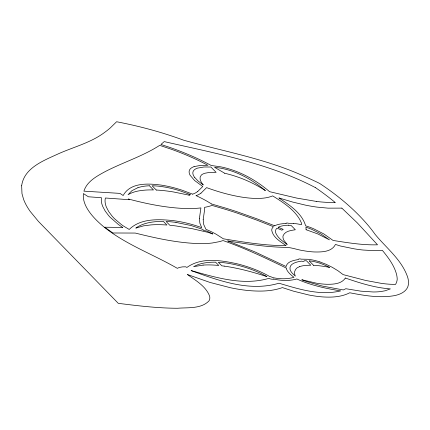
<?xml version="1.0" encoding="UTF-8"?>
<svg xmlns="http://www.w3.org/2000/svg" width="430" height="430" viewBox="0 0 430 430"><rect width="100%" height="100%" fill="white"/><g stroke="black" fill="none" stroke-linecap="round" stroke-linejoin="round"><path stroke-width="0.64" d="M197.778 191.452L202.767 186.486L194.639 180.541L190.162 175.349A43.253 13.507 17.8 0 1 194.086 166.62M200.993 193.151L206.615 187.625C217.897 191.748 229.496 195.086 241.359 197.042A55.792 17.426 17.8 0 0 253.979 198.38C260.268 198.569 266.793 198.38 272.674 195.892C282.838 202.245 293.663 209.039 299.855 219.649C300.516 221.509 303.741 226.072 299.785 224.347A22.57 7.047 17.8 0 0 293.443 223.439M299.355 266.745C295.324 267.788 293.206 272.475 295.329 276.119L292.379 273.313A35.959 11.234 17.8 0 1 290.094 269.621C288.686 263.445 297.044 261.822 301.484 261.144A2.956 0.924 17.8 0 0 304.15 260.817A25.467 7.955 17.8 0 1 306.407 260.731L310.777 265.213L306.246 265.353A44.543 13.91 17.8 0 0 299.355 266.745M137.917 187.663L131.87 190.716L128.032 194.715C133.241 191.543 139.433 190.554 145.421 190.092A75.787 23.671 17.8 0 1 153.483 189.936L149.463 185.808M194.07 166.614L200.745 165.362L207.932 165.297L205.142 163.835A98.115 30.643 17.8 0 0 171.226 149.21L159.686 145.356C142.652 156.326 123.023 162.336 105.119 171.64C96.82 176.144 86.838 181.487 83.915 191.162L119.959 193.387L123.157 195.521C130.317 182.234 148.339 183.433 161.143 185.099A43.559 13.604 17.8 0 1 182.454 190.323L192.581 194.14M203.094 265.09L193.613 266.675C200.256 262.913 208.093 262.106 215.591 262.182L218.795 265.466A66.983 20.919 17.8 0 0 203.094 265.09M335.169 202.444L327.956 202.401A77.981 24.354 17.8 0 1 316.754 201.493M293.437 223.433L288.922 223.353A2.956 0.924 17.8 0 0 286.014 223.493M316.754 201.493L296.705 198.079L269.551 191.662C258.946 182.589 246.852 175.134 233.683 170.441A30.062 9.39 17.8 0 0 220.687 166.829L211.318 165.518L205.244 162.346A102.082 31.884 17.8 0 0 169.183 147.2L160.927 144.464L164.233 141.604C215.521 153.413 268.315 162.954 315.394 187.604M273.48 279.065C281.177 280.747 289.223 281.129 296.888 278.984A36.523 11.406 17.8 0 0 302.854 281.505C315.023 286.208 327.864 288.804 340.705 290.9C320.022 295.915 298.726 289.089 278.962 283.209C249.443 292.018 218.752 280.661 191.097 270.577C215.994 277.538 243.138 285.955 268.857 278.366A3.504 1.097 17.8 0 0 273.48 279.065M211.625 204.008L226.083 208.238A155.993 48.724 17.8 0 1 237.226 211.813L257.065 218.881L274.732 225.841M319.909 261.934L326.107 264.3L332.256 267.299L337.98 270.766L343.135 274.62L365.634 280.446L381.534 283.397A59.759 18.662 17.8 0 0 390.117 284.252L395.519 284.413A116.503 36.389 17.8 0 0 397.207 279.237A183.572 57.335 17.8 0 0 396.567 274.453C394.186 265.283 388.263 257.581 382.377 250.368L373.509 250.62L363.259 250.04A65.269 20.387 17.8 0 1 354.341 248.857L340.377 245.998L335.459 244.439C331.654 252.136 321.484 252.12 314.072 251.953A42 13.12 17.8 0 1 303.193 250.647C297.254 249.814 291.674 247.4 285.821 247.363C266.277 247.062 246.901 244.036 227.647 240.897L254.845 251.867L286.111 266.509C287.262 261.225 294.158 260.36 298.554 259.494A2.956 0.924 17.8 0 1 301.285 259.161L308.256 259.301A20.796 6.493 17.8 0 1 319.915 261.929M278.264 227.293L283.246 229.378L281.86 230.179L277.022 228.153A39.297 12.276 17.8 0 0 275.496 231.372A39.866 12.454 17.8 0 0 275.899 233.334C278.167 238.279 282.935 241.434 287.208 244.503L283.988 240.424A44.365 13.857 17.8 0 1 283.08 235.801C284.902 231.028 290.965 230.458 295.329 229.76L291.185 225.508A2.951 0.919 17.8 0 1 288.552 225.169M286.192 268.024C265.52 258.032 244.756 248.099 223.036 240.564L219.703 241.601L212.108 243.02A91.171 28.477 17.8 0 1 198.466 243.584C177.047 242.875 155.999 238.215 135.273 233.06L112.859 232.99L104.743 227.217L122.749 227.443A48.499 15.147 17.8 0 1 118.336 224.444L110.134 217.263A95.524 29.837 17.8 0 1 108.516 215.468L105.189 211.055L102.781 206.55A121.701 38.012 17.8 0 1 101.458 197.719L88.36 196.773L83.415 193.559C82.463 201.315 86.607 208.582 91.273 214.436A137.605 42.978 17.8 0 0 103.383 226.492C125.522 244.482 152.833 254.146 177.321 268.331L179.353 267.433L182.546 266.869L185.706 266.81L186.916 267.438C201.38 257.059 220.665 260.247 236.989 263.773C248.309 266.568 259.36 270.663 269.519 276.42A3.504 1.097 17.8 0 1 272.566 277.554C279.618 279.145 286.971 279.296 293.969 277.329L290.804 274.722A40.775 12.739 17.8 0 1 286.176 268.019M313.518 265.299L309.192 260.859A17.764 5.547 17.8 0 1 312.787 261.354A16.593 5.181 17.8 0 1 319.442 263.074L322.161 264.052A25.429 7.944 17.8 0 1 329.557 267.471L329.1 267.283A56.239 17.566 17.8 0 0 313.486 265.272M156.246 190.038L152.107 185.792A44.182 13.798 17.8 0 1 160.976 186.464L164.126 186.942A39.318 12.282 17.8 0 1 180.304 190.915L190.587 194.682L188.953 195.01L189.318 195.204L173.645 191.995A76.024 23.747 17.8 0 0 156.235 190.033M194.623 177.353L198.015 180.949L203.282 184.948C201.127 182.411 198.327 178.047 201.326 175.096A36.7 11.465 17.8 0 1 205.029 173.225L208.749 172.537L216.113 172.355L210.91 167.012L203.976 166.99L197.574 168.103A39.42 12.314 17.8 0 0 194.58 177.343M278.205 227.271A44.543 13.91 17.8 0 1 288.589 225.196M200.955 193.134A75.169 23.478 17.8 0 1 196.101 195.672M196.08 195.639A57.921 18.092 17.8 0 1 211.581 204.008M274.673 225.814A48.552 15.163 17.8 0 1 286.052 223.519M138.003 187.7A61.85 19.318 17.8 0 1 149.398 185.771M197.719 191.431A72.648 22.693 17.8 0 1 192.651 194.172M315.443 187.604A242.332 75.685 17.8 0 1 335.126 202.439M306.101 229.727L317.743 233.909L329.455 239.865L321.145 234.081L312.164 229.523A21.769 6.799 17.8 0 0 305.913 227.207L306.101 229.727M203.18 219.644L203.755 224.637L205.938 229.314A39.716 12.405 17.8 0 1 216.392 234.371L223.353 238.806C244.106 242.208 264.998 245.68 286.084 245.664C280.591 241.612 273.045 237.613 271.728 230.292A43.134 13.47 17.8 0 1 273.485 226.696L256.21 219.886L236.898 212.995A151.193 47.225 17.8 0 0 226.072 209.517L211.995 205.4A99.577 31.1 17.8 0 1 204.546 207.357L204.605 209.716L203.18 219.644M199.412 218.494L199.875 223.208L201.713 227.653C192.35 224.202 182.594 221.805 172.693 220.552C158.068 219.123 140.497 218.343 129.21 229.453L123.286 225.911A47.907 14.964 17.8 0 1 121.33 224.53L114.676 218.849A88.935 27.778 17.8 0 1 112.031 216.01L108.682 211.533L106.317 206.954A118.175 36.91 17.8 0 1 105.393 197.999L129.468 199.735L128.36 198.993C146.055 203.702 164.12 207.405 182.438 208.394A97.803 30.546 17.8 0 0 200.912 207.905L199.412 218.494M21.661 185.749L21.984 193.699L23.58 199.326A209.657 65.484 17.8 0 0 30.229 211.452L38.404 221.385L118.266 303.327C137.949 305.821 157.708 308.197 177.574 308.256C187.937 307.375 201.095 309.084 208.953 300.93A58.286 18.205 17.8 0 0 209.625 296.168C205.841 286.133 195.661 280.478 187.389 274.507L210.001 282.435L230.673 287.788A70.515 22.021 17.8 0 0 249.163 290.61C260.279 291.529 271.792 291.416 282.402 287.589L293.427 291.158L308.686 294.958A52.121 16.281 17.8 0 0 322.306 296.888C331.573 297.533 341.35 297.103 349.767 292.771C364.339 295.587 379.432 298.216 394.245 295.673C400.217 294.545 407.323 291.427 408.382 284.703A150.333 46.956 17.8 0 0 407.753 277.5C401.942 259.838 386.355 248.153 375.046 234.269A337.969 105.56 17.8 0 0 367.585 224.718C353.804 208.631 337.281 195.075 319.64 183.433A126.721 39.581 17.8 0 0 304.553 176.429C266.019 158.783 224.105 151.527 183.562 140.169C161.798 132.139 139.379 126.135 116.6 121.744L110.381 127.839A494.425 154.424 17.8 0 1 104.898 132.203C90.95 142.776 73.578 146.936 57.84 154.048C43.586 160.637 24.032 167.904 21.661 185.749M345.376 278.038C341.356 284.16 333.019 284.359 326.44 284.273A39.968 12.481 17.8 0 1 316.534 283.209L301.838 279.747A32.976 10.298 17.8 0 0 306.44 281.521L322.366 286.074L343.333 289.944L345.817 288.718L360.813 291.158L373.245 291.975A61.592 19.237 17.8 0 0 380.873 291.545L385.156 290.771L390.37 288.89C374.895 287.788 359.958 283.074 345.376 278.038M137.068 227.233L135.815 228.115L143.507 225.868L151.005 224.895A84.001 26.235 17.8 0 1 166.904 225.019L163.389 221.412C154.381 221.38 144.867 222.342 137.068 227.233M224.697 173.247L227.416 173.924A38.985 12.174 17.8 0 1 235.645 176.322C246.116 179.778 256.146 184.583 265.38 190.614C255.716 182.524 244.831 175.736 232.936 171.484A26.547 8.294 17.8 0 0 219.837 168.017L214.554 167.291L224.697 173.247M341.829 208.115L328.058 208.152L317.082 207.12A67.295 21.016 17.8 0 1 305.348 205.105L292.674 202.057L278.877 197.918C289.433 205.051 301.871 212.882 305.649 225.852A25.531 7.976 17.8 0 1 313.567 228.738L323.94 234.001L333.078 240.451C347.784 242.74 362.592 245.25 377.529 244.804L357.228 222.81L341.829 208.115M224.175 266.111L221.778 265.799L218.343 262.273A49.176 15.362 17.8 0 1 226.003 262.993C240.311 265.052 254.329 269.567 266.955 276.635C252.99 272.061 238.741 268.18 224.175 266.111M176.015 222.407L174.317 222.181A56.841 17.754 17.8 0 0 166.13 221.493L169.802 225.261A86.478 27.009 17.8 0 1 176.112 225.97L192.28 228.706L207.728 232.286A37.442 11.696 17.8 0 1 212.807 234.001A35.54 11.099 17.8 0 0 206.669 231.017L203.68 230.518L202.858 229.426L191.216 225.556L176.015 222.407"/></g></svg>
